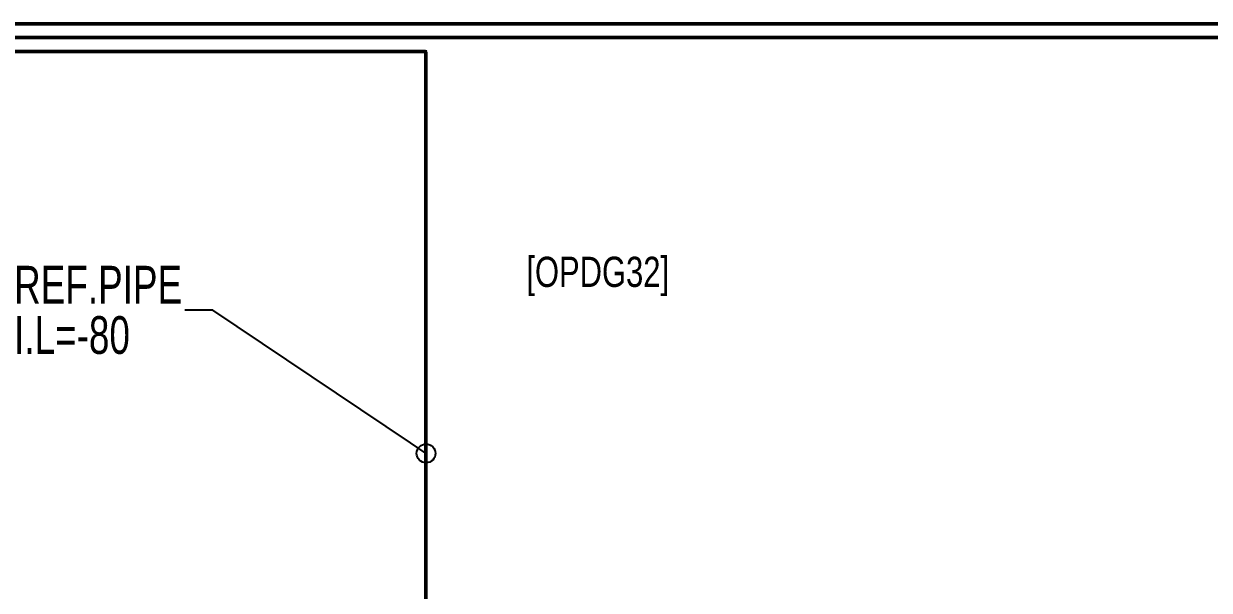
# Model space of a CAD drawing. Header units: millimetres. Extents: x -160614 to 59925, y -157025 to 0.
# Drawn here: x -104558 to -101415, y -111567 to -110066 of the extents above; entities that cross this region are included whole.
import ezdxf
from ezdxf import colors
from ezdxf.entities.mleader import LeaderData, LeaderLine
from ezdxf.math import Vec2, Vec3

# ---------------------------------------------------------------- set-up
doc = ezdxf.new("R2010")
doc.units = ezdxf.units.MM
doc.header["$LTSCALE"] = 8
doc.layers.get('0').update_dxf_attribs({"color": 9, "lineweight": 5})
doc.layers.add('72_EGR_BASE_TEXT', color=9, linetype='Continuous', lineweight=5)
doc.layers.add('72_EGR_EQP_TAG', color=9, linetype='Continuous', lineweight=5)
doc.layers.add('M-TEXT-RP', color=7, linetype='Continuous')
doc.layers.add('REF', color=42, linetype='Continuous')
doc.layers.get('0').off()
doc.layers.get('0').freeze()
doc.styles.add('LEROY100', font='arial.ttf', dxfattribs={"width": 0.7})
doc.styles.add('X3G_ENTITY_225CE5', font='swisscl.ttf', dxfattribs={"height": 200})

# ---------------------------------------------------------------- blocks, each defined once
blk = doc.blocks.new('GF1')
at = {"layer": '72_EGR_BASE_TEXT', "color": 9, "insert": (-103036.5, -110683.5), "char_height": 80, "attachment_point": 2, "style": 'X3G_ENTITY_225CE5'}
blk.add_mtext('[OPDG32]', dxfattribs=at)
blk = doc.blocks.new('_Origin')
at = {"color": 0, "linetype": 'ByBlock', "lineweight": -2}
blk.add_line((0, 0), (-1, 0), dxfattribs=at)
blk.add_circle((0, 0), 0.5, dxfattribs=at)

msp = doc.modelspace()

# ---------------------------------------------------------------- linework, layer by layer
at = {"layer": 'REF', "lineweight": 50, "ltscale": 1.02}
for p, q in [((-99741.3, -110066), (-108067.3, -110066)), ((-99955.1, -110102.7), (-108070.1, -110102.7)), ((-103493.7, -110139.3), (-108070.1, -110139.3)), ((-103492.4, -110140.5), (-103492.4, -111883.1))]:
    msp.add_line(p, q, dxfattribs=at)
msp.add_arc((-103493.7, -110140.5), 1.25, 0, 90, dxfattribs=at)

# ---------------------------------------------------------------- block references
at = {"layer": '72_EGR_EQP_TAG'}
msp.add_blockref('GF1', (0, 0), dxfattribs=at)

# ---------------------------------------------------------------- leaders
at = {"layer": 'M-TEXT-RP', "lineweight": 15}
ml = msp.add_multileader_mtext('Standard', dxfattribs=at)
ml.set_content('\\A1;REF.PIPE{\\H0.99997x;\\P\\A0;\\H1.00003x;\\C1;I.L=-80}', color=256, style='LEROY100')
ml.set_leader_properties()
ml.set_arrow_properties(name='ORIGIN')
ml.build(insert=Vec2(0, 0))
ml.multileader.update_dxf_attribs({"text_left_attachment_type": 2, "text_right_attachment_type": 2, "dogleg_length": 277.5, "arrow_head_size": 50})
ctx = ml.context
ctx.base_point, ctx.char_height, ctx.arrow_head_size, ctx.landing_gap_size, ctx.plane_origin = Vec3(-104603.8, -110825.3), 100, 50, 20, Vec3(-103620.2, -107297.9)
ctx.left_attachment, ctx.right_attachment = 2, 2
notes = []
notes.append((ctx, [(1, (1, 1, 0), (-104056.8, -110825.3), (-1, 0), 74.3, [(0, [(-103491.6, -111204.6)], 0, [])])]))
ctx.mtext.insert, ctx.mtext.width, ctx.mtext.line_spacing_factor, ctx.mtext.flow_direction = Vec3(-104583.8, -110707.6), 43.984, 0.8, 5
for ctx, leaders in notes:
    for number, flags, end, landing, length, lines in leaders:
        leader = LeaderData()
        leader.index, (leader.has_last_leader_line, leader.has_dogleg_vector, leader.attachment_direction) = number, flags
        leader.last_leader_point, leader.dogleg_vector, leader.dogleg_length = Vec3(end), Vec3(landing), length
        for number, points, colour, breaks in lines:
            line = LeaderLine()
            line.index, line.vertices, line.color, line.breaks = number, Vec3.list(points), colors.encode_raw_color(colour), breaks
            leader.lines.append(line)
        ctx.leaders.append(leader)

doc.saveas('drawing.dxf')
